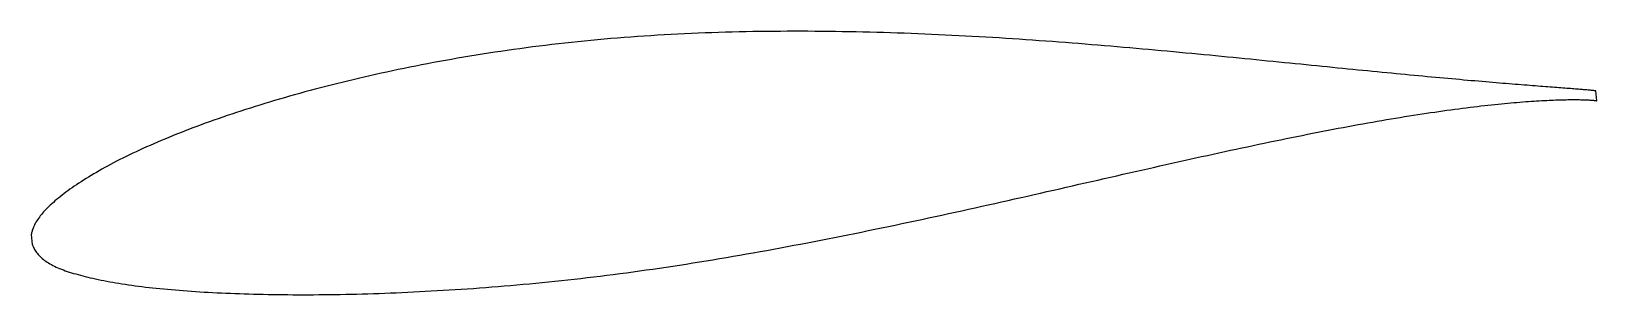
# Model space of a CAD drawing. Header units: metres. Extents: x -26.5 to 53.7, y -5.2 to 8.3.
import ezdxf

# ---------------------------------------------------------------- set-up
doc = ezdxf.new("R2010")
doc.units = ezdxf.units.M

msp = doc.modelspace()

# ---------------------------------------------------------------- linework, layer by layer
msp.add_lwpolyline([(53.651, 5.274), (53.65, 5.275), (53.645, 5.276), (53.637, 5.277), (53.626, 5.279), (53.612, 5.281), (53.595, 5.284), (53.575, 5.286), (53.551, 5.289), (53.525, 5.292), (53.495, 5.295), (53.463, 5.299), (53.427, 5.303), (53.388, 5.307), (53.346, 5.311), (53.301, 5.315), (53.254, 5.319), (53.202, 5.324), (53.148, 5.329), (53.091, 5.334), (53.031, 5.339), (52.968, 5.344), (52.901, 5.35), (52.832, 5.355), (52.76, 5.361), (52.684, 5.367), (52.606, 5.374), (52.524, 5.38), (52.44, 5.387), (52.353, 5.393), (52.262, 5.4), (52.169, 5.408), (52.072, 5.415), (51.973, 5.423), (51.87, 5.43), (51.765, 5.438), (51.657, 5.447), (51.546, 5.455), (51.431, 5.464), (51.314, 5.473), (51.194, 5.482), (51.071, 5.491), (50.945, 5.501), (50.817, 5.511), (50.685, 5.521), (50.55, 5.531), (50.413, 5.542), (50.273, 5.553), (50.13, 5.564), (49.984, 5.576), (49.835, 5.587), (49.683, 5.6), (49.529, 5.612), (49.372, 5.625), (49.212, 5.638), (49.049, 5.651), (48.884, 5.664), (48.715, 5.678), (48.544, 5.693), (48.371, 5.707), (48.194, 5.722), (48.015, 5.737), (47.833, 5.753), (47.649, 5.769), (47.462, 5.785), (47.272, 5.801), (47.08, 5.818), (46.885, 5.835), (46.687, 5.853), (46.487, 5.871), (46.284, 5.889), (46.079, 5.908), (45.871, 5.927), (45.66, 5.946), (45.448, 5.966), (45.232, 5.986), (45.014, 6.006), (44.794, 6.026), (44.571, 6.047), (44.346, 6.069), (44.119, 6.09), (43.889, 6.112), (43.656, 6.134), (43.422, 6.157), (43.185, 6.18), (42.945, 6.203), (42.704, 6.226), (42.46, 6.25), (42.214, 6.274), (41.965, 6.298), (41.715, 6.323), (41.462, 6.348), (41.207, 6.373), (40.95, 6.398), (40.69, 6.424), (40.429, 6.45), (40.165, 6.476), (39.9, 6.503), (39.632, 6.529), (39.362, 6.556), (39.091, 6.584), (38.817, 6.611), (38.541, 6.639), (38.263, 6.667), (37.984, 6.695), (37.702, 6.723), (37.419, 6.751), (37.134, 6.78), (36.846, 6.809), (36.557, 6.838), (36.267, 6.866), (35.974, 6.896), (35.68, 6.925), (35.384, 6.954), (35.086, 6.984), (34.787, 7.013), (34.486, 7.042), (34.183, 7.072), (33.879, 7.101), (33.573, 7.131), (33.265, 7.16), (32.956, 7.19), (32.646, 7.219), (32.334, 7.249), (32.02, 7.278), (31.705, 7.307), (31.389, 7.337), (31.071, 7.366), (30.752, 7.394), (30.432, 7.423), (30.11, 7.452), (29.787, 7.48), (29.463, 7.508), (29.138, 7.536), (28.811, 7.564), (28.483, 7.592), (28.154, 7.619), (27.824, 7.646), (27.493, 7.673), (27.161, 7.699), (26.827, 7.726), (26.493, 7.752), (26.157, 7.777), (25.821, 7.802), (25.484, 7.827), (25.146, 7.851), (24.806, 7.875), (24.467, 7.899), (24.126, 7.922), (23.784, 7.944), (23.442, 7.966), (23.099, 7.988), (22.755, 8.009), (22.41, 8.029), (22.065, 8.049), (21.719, 8.069), (21.373, 8.087), (21.026, 8.106), (20.678, 8.124), (20.33, 8.14), (19.982, 8.157), (19.633, 8.172), (19.283, 8.187), (18.933, 8.202), (18.583, 8.215), (18.232, 8.228), (17.881, 8.241), (17.53, 8.252), (17.178, 8.263), (16.826, 8.273), (16.474, 8.283), (16.122, 8.291), (15.77, 8.299), (15.417, 8.306), (15.064, 8.312), (14.712, 8.318), (14.359, 8.322), (14.006, 8.326), (13.653, 8.329), (13.3, 8.331), (12.947, 8.332), (12.595, 8.332), (12.242, 8.331), (11.89, 8.329), (11.538, 8.327), (11.185, 8.323), (10.834, 8.319), (10.482, 8.313), (10.131, 8.307), (9.78, 8.299), (9.429, 8.291), (9.079, 8.281), (8.729, 8.271), (8.38, 8.259), (8.031, 8.246), (7.682, 8.233), (7.334, 8.218), (6.986, 8.202), (6.64, 8.185), (6.293, 8.167), (5.947, 8.148), (5.602, 8.128), (5.258, 8.106), (4.914, 8.084), (4.571, 8.06), (4.229, 8.035), (3.887, 8.009), (3.547, 7.982), (3.207, 7.954), (2.868, 7.925), (2.53, 7.894), (2.192, 7.862), (1.856, 7.83), (1.521, 7.796), (1.186, 7.761), (0.853, 7.725), (0.521, 7.688), (0.189, 7.649), (-0.141, 7.61), (-0.47, 7.57), (-0.798, 7.528), (-1.125, 7.485), (-1.45, 7.441), (-1.775, 7.397), (-2.098, 7.351), (-2.42, 7.304), (-2.741, 7.256), (-3.06, 7.207), (-3.378, 7.157), (-3.695, 7.106), (-4.01, 7.054), (-4.324, 7.002), (-4.637, 6.948), (-4.948, 6.893), (-5.257, 6.838), (-5.565, 6.782), (-5.872, 6.725), (-6.177, 6.667), (-6.481, 6.608), (-6.783, 6.549), (-7.083, 6.489), (-7.382, 6.428), (-7.68, 6.366), (-7.975, 6.304), (-8.269, 6.242), (-8.561, 6.178), (-8.852, 6.114), (-9.14, 6.049), (-9.427, 5.983), (-9.713, 5.917), (-9.996, 5.85), (-10.278, 5.783), (-10.558, 5.715), (-10.835, 5.646), (-11.111, 5.577), (-11.385, 5.507), (-11.658, 5.437), (-11.928, 5.366), (-12.196, 5.295), (-12.462, 5.223), (-12.727, 5.15), (-12.989, 5.077), (-13.249, 5.004), (-13.507, 4.93), (-13.763, 4.856), (-14.017, 4.781), (-14.269, 4.705), (-14.518, 4.63), (-14.766, 4.553), (-15.011, 4.477), (-15.254, 4.4), (-15.495, 4.323), (-15.734, 4.246), (-15.971, 4.168), (-16.205, 4.09), (-16.437, 4.012), (-16.666, 3.933), (-16.894, 3.854), (-17.119, 3.775), (-17.341, 3.696), (-17.562, 3.616), (-17.78, 3.536), (-17.995, 3.456), (-18.208, 3.376), (-18.419, 3.296), (-18.627, 3.215), (-18.833, 3.135), (-19.036, 3.054), (-19.237, 2.973), (-19.435, 2.892), (-19.631, 2.811), (-19.825, 2.73), (-20.015, 2.648), (-20.204, 2.567), (-20.389, 2.486), (-20.572, 2.404), (-20.753, 2.323), (-20.93, 2.242), (-21.106, 2.16), (-21.278, 2.079), (-21.448, 1.997), (-21.615, 1.916), (-21.78, 1.834), (-21.942, 1.753), (-22.101, 1.672), (-22.257, 1.59), (-22.411, 1.509), (-22.562, 1.428), (-22.71, 1.347), (-22.856, 1.266), (-22.999, 1.184), (-23.139, 1.103), (-23.276, 1.023), (-23.41, 0.942), (-23.542, 0.862), (-23.671, 0.782), (-23.797, 0.702), (-23.92, 0.623), (-24.04, 0.544), (-24.157, 0.466), (-24.272, 0.388), (-24.384, 0.31), (-24.493, 0.233), (-24.599, 0.156), (-24.702, 0.08), (-24.802, 0.005), (-24.9, -0.07), (-24.994, -0.145), (-25.086, -0.218), (-25.175, -0.291), (-25.261, -0.364), (-25.344, -0.436), (-25.424, -0.507), (-25.501, -0.578), (-25.575, -0.649), (-25.646, -0.719), (-25.714, -0.788), (-25.779, -0.857), (-25.842, -0.926), (-25.901, -0.994), (-25.957, -1.061), (-26.011, -1.128), (-26.061, -1.195), (-26.109, -1.26), (-26.153, -1.326), (-26.194, -1.39), (-26.233, -1.454), (-26.268, -1.516), (-26.301, -1.578), (-26.33, -1.639), (-26.357, -1.698), (-26.381, -1.755), (-26.402, -1.811), (-26.42, -1.865), (-26.435, -1.915), (-26.447, -1.962), (-26.457, -2.004), (-26.464, -2.04), (-26.469, -2.068), (-26.472, -2.086), (-26.425, -2.598), (-26.423, -2.602), (-26.418, -2.614), (-26.408, -2.633), (-26.395, -2.661), (-26.377, -2.699), (-26.356, -2.744), (-26.331, -2.793), (-26.303, -2.845), (-26.272, -2.898), (-26.238, -2.951), (-26.2, -3.004), (-26.16, -3.057), (-26.117, -3.109), (-26.07, -3.161), (-26.021, -3.212), (-25.969, -3.262), (-25.913, -3.311), (-25.855, -3.359), (-25.794, -3.406), (-25.73, -3.452), (-25.663, -3.497), (-25.593, -3.542), (-25.52, -3.585), (-25.444, -3.627), (-25.365, -3.669), (-25.284, -3.71), (-25.199, -3.749), (-25.111, -3.788), (-25.021, -3.826), (-24.928, -3.863), (-24.831, -3.9), (-24.732, -3.936), (-24.63, -3.971), (-24.525, -4.005), (-24.418, -4.039), (-24.307, -4.073), (-24.193, -4.106), (-24.077, -4.139), (-23.957, -4.171), (-23.835, -4.203), (-23.71, -4.235), (-23.582, -4.266), (-23.452, -4.297), (-23.318, -4.327), (-23.182, -4.357), (-23.042, -4.387), (-22.9, -4.416), (-22.756, -4.445), (-22.608, -4.474), (-22.458, -4.502), (-22.305, -4.53), (-22.149, -4.556), (-21.99, -4.583), (-21.829, -4.609), (-21.665, -4.634), (-21.499, -4.659), (-21.329, -4.683), (-21.158, -4.707), (-20.983, -4.729), (-20.806, -4.752), (-20.626, -4.773), (-20.444, -4.795), (-20.259, -4.815), (-20.072, -4.835), (-19.882, -4.854), (-19.689, -4.873), (-19.494, -4.891), (-19.296, -4.909), (-19.096, -4.926), (-18.894, -4.943), (-18.688, -4.958), (-18.481, -4.974), (-18.271, -4.988), (-18.059, -5.003), (-17.844, -5.017), (-17.627, -5.03), (-17.407, -5.042), (-17.185, -5.054), (-16.961, -5.066), (-16.735, -5.076), (-16.506, -5.086), (-16.275, -5.096), (-16.041, -5.105), (-15.806, -5.114), (-15.568, -5.121), (-15.328, -5.129), (-15.085, -5.135), (-14.841, -5.141), (-14.594, -5.147), (-14.346, -5.152), (-14.095, -5.156), (-13.842, -5.159), (-13.587, -5.162), (-13.33, -5.164), (-13.071, -5.166), (-12.809, -5.167), (-12.546, -5.168), (-12.281, -5.167), (-12.014, -5.166), (-11.745, -5.164), (-11.474, -5.162), (-11.201, -5.159), (-10.927, -5.155), (-10.65, -5.15), (-10.372, -5.145), (-10.092, -5.139), (-9.81, -5.132), (-9.526, -5.125), (-9.241, -5.117), (-8.953, -5.108), (-8.665, -5.098), (-8.374, -5.087), (-8.082, -5.076), (-7.788, -5.064), (-7.493, -5.052), (-7.196, -5.038), (-6.897, -5.024), (-6.597, -5.009), (-6.296, -4.993), (-5.992, -4.977), (-5.688, -4.96), (-5.382, -4.942), (-5.074, -4.923), (-4.766, -4.904), (-4.455, -4.884), (-4.144, -4.863), (-3.831, -4.841), (-3.517, -4.818), (-3.202, -4.794), (-2.885, -4.77), (-2.567, -4.744), (-2.248, -4.718), (-1.928, -4.691), (-1.607, -4.663), (-1.284, -4.634), (-0.96, -4.604), (-0.636, -4.573), (-0.31, -4.542), (0.016, -4.509), (0.344, -4.475), (0.673, -4.44), (1.002, -4.404), (1.333, -4.367), (1.664, -4.33), (1.996, -4.291), (2.329, -4.252), (2.663, -4.211), (2.998, -4.169), (3.333, -4.126), (3.669, -4.083), (4.006, -4.038), (4.344, -3.993), (4.682, -3.946), (5.02, -3.899), (5.36, -3.85), (5.7, -3.801), (6.04, -3.751), (6.381, -3.699), (6.723, -3.647), (7.065, -3.594), (7.407, -3.541), (7.75, -3.486), (8.093, -3.43), (8.437, -3.374), (8.781, -3.316), (9.125, -3.258), (9.47, -3.199), (9.815, -3.14), (10.16, -3.079), (10.505, -3.018), (10.851, -2.957), (11.197, -2.894), (11.543, -2.831), (11.889, -2.767), (12.235, -2.703), (12.581, -2.637), (12.927, -2.572), (13.273, -2.505), (13.62, -2.438), (13.966, -2.371), (14.312, -2.303), (14.658, -2.234), (15.004, -2.165), (15.35, -2.096), (15.696, -2.026), (16.041, -1.956), (16.387, -1.885), (16.732, -1.814), (17.077, -1.742), (17.421, -1.67), (17.766, -1.598), (18.11, -1.525), (18.453, -1.453), (18.797, -1.38), (19.139, -1.306), (19.482, -1.233), (19.824, -1.159), (20.165, -1.085), (20.506, -1.01), (20.847, -0.936), (21.187, -0.861), (21.526, -0.787), (21.865, -0.712), (22.203, -0.637), (22.541, -0.561), (22.878, -0.486), (23.214, -0.411), (23.549, -0.336), (23.884, -0.261), (24.218, -0.185), (24.551, -0.11), (24.883, -0.035), (25.214, 0.04), (25.545, 0.116), (25.875, 0.19), (26.203, 0.265), (26.531, 0.34), (26.858, 0.414), (27.184, 0.489), (27.509, 0.563), (27.833, 0.637), (28.155, 0.71), (28.477, 0.784), (28.798, 0.857), (29.117, 0.929), (29.435, 1.002), (29.753, 1.074), (30.069, 1.146), (30.383, 1.217), (30.697, 1.288), (31.009, 1.359), (31.32, 1.429), (31.63, 1.499), (31.938, 1.568), (32.245, 1.637), (32.551, 1.705), (32.855, 1.773), (33.158, 1.84), (33.459, 1.907), (33.759, 1.973), (34.057, 2.038), (34.354, 2.103), (34.65, 2.168), (34.943, 2.232), (35.236, 2.295), (35.526, 2.357), (35.815, 2.419), (36.103, 2.481), (36.388, 2.541), (36.673, 2.601), (36.955, 2.66), (37.236, 2.718), (37.514, 2.776), (37.792, 2.833), (38.067, 2.889), (38.341, 2.945), (38.612, 2.999), (38.882, 3.053), (39.15, 3.106), (39.417, 3.159), (39.681, 3.21), (39.943, 3.261), (40.204, 3.31), (40.462, 3.36), (40.718, 3.408), (40.973, 3.455), (41.225, 3.502), (41.476, 3.547), (41.724, 3.592), (41.97, 3.636), (42.215, 3.679), (42.457, 3.722), (42.697, 3.763), (42.934, 3.804), (43.17, 3.844), (43.403, 3.883), (43.635, 3.921), (43.864, 3.958), (44.09, 3.994), (44.315, 4.03), (44.537, 4.065), (44.757, 4.098), (44.974, 4.131), (45.19, 4.163), (45.403, 4.195), (45.613, 4.225), (45.821, 4.255), (46.027, 4.284), (46.231, 4.311), (46.432, 4.339), (46.63, 4.365), (46.826, 4.39), (47.02, 4.415), (47.211, 4.439), (47.399, 4.462), (47.586, 4.484), (47.769, 4.505), (47.95, 4.526), (48.129, 4.546), (48.304, 4.565), (48.478, 4.583), (48.648, 4.601), (48.816, 4.618), (48.982, 4.634), (49.144, 4.649), (49.305, 4.663), (49.462, 4.677), (49.617, 4.69), (49.769, 4.703), (49.918, 4.715), (50.065, 4.726), (50.208, 4.736), (50.35, 4.746), (50.488, 4.755), (50.623, 4.764), (50.756, 4.772), (50.886, 4.779), (51.013, 4.786), (51.138, 4.792), (51.259, 4.798), (51.378, 4.803), (51.494, 4.808), (51.607, 4.812), (51.717, 4.816), (51.824, 4.819), (51.928, 4.822), (52.03, 4.824), (52.128, 4.826), (52.224, 4.828), (52.316, 4.829), (52.406, 4.829), (52.493, 4.83), (52.577, 4.83), (52.658, 4.829), (52.736, 4.829), (52.811, 4.828), (52.882, 4.826), (52.951, 4.825), (53.017, 4.823), (53.08, 4.821), (53.14, 4.819), (53.197, 4.817), (53.251, 4.814), (53.302, 4.811), (53.35, 4.809), (53.394, 4.806), (53.436, 4.803), (53.475, 4.8), (53.51, 4.797), (53.543, 4.794), (53.573, 4.791), (53.599, 4.788), (53.622, 4.786), (53.642, 4.783), (53.66, 4.781), (53.674, 4.779), (53.685, 4.777), (53.692, 4.775), (53.697, 4.774), (53.699, 4.774)], close=True)

doc.saveas('drawing.dxf')
